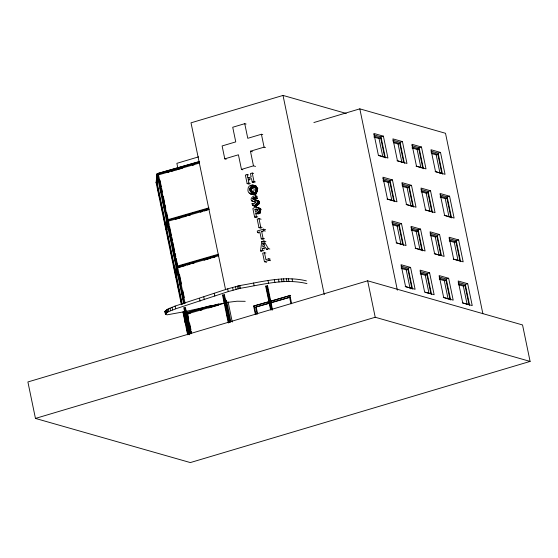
<?xml version="1.0" encoding="UTF-8"?>
<svg xmlns="http://www.w3.org/2000/svg" width="558" height="558" viewBox="0 0 558 558"><rect width="100%" height="100%" fill="white"/><g stroke="black" fill="none" stroke-linecap="round" stroke-linejoin="round"><path stroke-width="0.84" d="M252.453 205.47C255.627 206.697 259.7 202.087 256.087 200.106C252.411 200.559 252.097 197.107 255.738 197.595C256.785 192.531 246.915 199.576 253.109 201.501C257.566 200.971 254.769 205.539 252.063 203.565L252.453 205.47L254.873 206.118M256.017 189.915C257.245 183.903 247.947 183.408 248.01 189.183C246.803 195.126 256.066 195.663 256.017 189.915L257.419 190.32M257.817 216.929L256.422 216.532L255.808 213.595C262.379 212.417 258.57 204.061 252.865 208.539L254.629 217.062L256.729 217.662M199.297 161.513L157.509 173.566L184.231 303.524M209.208 209.369L167.421 221.428L167.086 220.612L167.107 219.908L208.894 207.855M218.799 255.71L177.012 267.77L176.684 266.954L176.698 266.25L218.485 254.197M252.46 186.735C254.999 187.669 254.664 193.075 251.442 192.259C248.324 190.766 250.298 184.747 253.862 187.132M263.02 243.602L263.055 242.807L264.792 246.141L262.755 246.748L263.02 243.602L264.422 243.999M265.922 241.558L263.822 240.958L261.702 241.593L260.572 250.974L262.511 250.396L262.679 248.338L265.503 247.494L266.459 249.224L267.861 249.621M157.67 174.131L157.042 174.159L158.451 173.733L157.656 173.51L156.972 174.096L156.149 182.173L156.4 183.108L157.196 183.338L157.774 177.681M157.147 174.968L156.331 183.045L157.196 183.338L157.182 182.71L156.4 183.108M157.489 175.121L157.656 173.51L158.521 173.796M157.098 181.65L157.342 179.23M167.449 223.214L166.793 229.68L165.998 229.45L165.747 228.515L166.563 220.438L166.814 221.373L166.709 220.312L168.049 220.075M166.598 228.18L166.793 229.68L165.928 229.408L166.744 221.31M176.342 267.652L175.526 275.729L176.391 276.022L177.046 269.556M185.514 315.542L184.942 321.199L185.193 322.133L185.988 322.357L186.316 319.127M185.123 322.071L185.988 322.357L185.193 322.133L185.974 321.736L185.988 322.357L185.123 322.092L185.695 316.421M184.754 311.643L167.254 314.81L165.503 314.447L164.882 311.566L167.205 309.411L175.093 306.077L227.706 288.842L239.828 285.543C261.716 281.957 284.168 275.436 306.391 280.876M157.112 173.97L157.216 175.031L158.019 175.261M156.219 182.236L157.035 183.08M165.998 229.45L166.779 229.052M177.214 267.945L176.851 266.194L177.646 266.417L176.23 266.843L176.865 266.815M176.307 266.654L175.345 274.857L175.596 275.791L176.391 276.022L176.195 274.522L182.201 304.054M175.596 275.791L176.377 275.394M185.012 321.255L185.793 320.864M306.956 283.61C284.733 278.17 262.281 284.692 240.393 288.277L228.271 291.576L175.665 308.811C172.471 310.485 167.219 310.98 165.503 314.447M157.042 174.159L157.656 173.51L158.374 173.922M183.708 303.789L156.944 174.542L199.283 162.211M181.308 304.208L156.128 182.619L156.645 182.354L165.977 227.42M346.246 113.448L283.018 95.425L191.01 122.823L225.565 289.679M246.106 124.064L244.739 123.674L232.728 127.252L235.755 141.892L222.119 145.952L224.783 158.849L226.157 159.239M262.783 134.645L261.416 134.255L247.773 138.314L244.739 123.674M198.592 156.854L176.872 163.327L177.925 168.432M313.868 122.537L359.819 108.852L445.507 133.285L482.879 313.749M157.293 174.849L158.632 174.612M224.783 158.849L238.426 154.789L241.461 169.423L242.828 169.813M255.529 166.43L253.471 165.845L250.444 151.211L264.08 147.145L265.455 147.535M241.461 169.423L253.471 165.845M248.561 174.954L247.159 174.556L245.374 175.086L247.138 183.61L249.238 184.21M253.646 173.44L252.244 173.043L250.451 173.573L251.156 176.977L247.864 177.953L247.159 174.556M373.867 134.834L381.009 136.87L383.388 136.159L387.922 158.04L378.401 155.319L373.867 133.446L383.388 136.159M374.006 137.122L379.035 138.551L380.716 138.056L384.685 157.23L378.826 155.563M250.326 183.477L248.924 183.08L248.205 179.606L251.498 178.623L252.216 182.096L254.315 182.696M247.138 183.61L248.924 183.08M252.216 182.096L254.009 181.566L255.411 181.964M392.909 140.26L400.051 142.297L402.43 141.586L406.963 163.466L397.442 160.753L392.909 138.872L402.43 141.586M393.892 142.792L398.077 143.985L399.758 143.483L403.727 162.664L397.031 160.753M166.891 221.191L168.23 220.954M411.95 145.687L419.093 147.724L421.471 147.019L426.005 168.893L416.484 166.179L411.95 144.299L421.471 147.019M412.09 147.982L417.119 149.411L418.8 148.909L422.769 168.091L416.073 166.179M430.992 151.12L438.135 153.15L440.513 152.446L445.047 174.319L435.526 171.606L430.992 149.732L440.513 152.446M431.976 153.645L436.161 154.838L437.842 154.336L441.81 173.517L435.114 171.606M254.957 209.48C257.517 207.681 258.424 212.382 255.508 212.138L254.957 209.48L257.057 210.08M254.629 217.062L256.422 216.532M261.081 219.21L258.982 218.61L257.196 219.148L258.961 227.664L261.06 228.264M382.928 178.588L390.07 180.625L392.448 179.913L396.982 201.794L387.461 199.08L382.928 177.2L392.448 179.913M383.074 180.876L388.096 182.306L389.777 181.81L393.746 200.985L387.05 199.08M258.961 227.664L260.746 227.134L262.148 227.531M265.664 229.743L263.564 229.143L257.252 231.019L257.573 232.581L258.975 232.986M401.969 184.014L409.112 186.051L411.49 185.34L416.024 207.22L406.503 204.507L401.969 182.626L411.49 185.34M402.953 186.546L407.138 187.739L408.819 187.237L412.794 206.418L406.091 204.507M257.573 232.581L259.826 231.912L261.27 238.873L263.369 239.473M264.464 238.74L263.062 238.336L261.625 231.382L263.892 230.705L265.287 231.103M261.27 238.873L263.062 238.336M421.011 189.441L428.153 191.478L430.532 190.773L435.066 212.647L425.545 209.934L421.011 188.06L430.532 190.773M176.488 267.533L177.828 267.296M421.157 191.736L426.179 193.166L427.86 192.663L431.836 211.845L425.133 209.934M266.459 249.224L268.412 248.645L269.814 249.042M440.053 194.875L447.195 196.904L449.574 196.2L454.107 218.073L444.587 215.36L440.053 193.486L449.574 196.2M440.199 197.162L445.221 198.592L446.902 198.09L450.878 217.271L444.175 215.36M265.873 253.06L264.471 252.662L262.685 253.192L264.45 261.716L266.55 262.316M270.253 259.149L268.858 258.752L265.915 259.623L264.471 252.662M264.45 261.716L269.179 260.307L270.581 260.705M391.988 222.342L399.13 224.379L401.509 223.667L406.043 245.548L396.522 242.835L391.988 220.954L401.509 223.667M392.971 224.867L397.156 226.067L398.837 225.565L402.813 244.739L396.11 242.835M411.037 227.769L418.172 229.805L420.551 229.094L425.084 250.974L415.564 248.261L411.03 226.381L420.551 229.094M411.176 230.056L416.198 231.493L417.879 230.991L421.855 250.172L415.152 248.261M430.079 233.195L437.214 235.232L439.592 234.527L444.126 256.401L434.605 253.688L430.072 231.814L439.592 234.527M430.218 235.49L435.24 236.92L436.921 236.418L440.897 255.599L434.194 253.688M185.905 312.996L187.244 312.759L186.442 312.536L187.314 312.822M186.086 313.875L187.425 313.638M449.12 238.629L456.256 240.665L458.634 239.954L463.168 261.835L453.647 259.114L449.113 237.241L458.634 239.954M449.26 240.916L454.282 242.346L455.963 241.851L459.938 261.025L453.236 259.114M255.39 314.503L253.632 306.028L290.46 295.405L270.693 301.292M253.632 306.028L269.04 301.78M257.05 313.889L255.648 307.102L268.879 303.168M270.532 302.673L290.153 297.184L271.132 302.848M255.648 307.102L269.479 303.336M401.056 266.096L408.191 268.133L410.569 267.421L415.103 289.302L405.582 286.589L401.049 264.708L410.569 267.421M367.666 280.8L27.9 381.958L35.454 418.423L190.334 462.575L530.1 361.417L522.546 324.951L367.666 280.8L375.22 317.258L530.1 361.417M401.195 268.384L406.217 269.821L407.898 269.319L411.874 288.493L410.751 288.828M420.097 271.523L427.233 273.56L429.611 272.855L434.145 294.729L424.624 292.015L420.09 270.135L429.611 272.855M420.237 273.811L425.259 275.247L426.94 274.745L430.915 293.926M439.139 276.949L446.274 278.986L448.653 278.282L453.187 300.155L443.666 297.442L439.132 275.568L448.653 278.282M439.279 279.244L444.301 280.674L445.981 280.172L449.957 299.353L443.254 297.442M458.181 282.383L465.316 284.42L467.695 283.708L472.228 305.589L462.708 302.868L458.174 280.995L467.695 283.708M458.32 284.671L463.342 286.101L465.023 285.605L468.999 304.78L462.296 302.868M35.454 418.423L375.22 317.258M199.638 161.625L157.509 173.566M199.611 163.027L157.823 175.086L157.496 174.27L158.353 174.124L185.123 303.364M167.358 172.548L169.025 172.066M171.536 171.341L174.04 170.615M175.714 170.134L182.403 168.202M192.426 165.314L194.1 164.826M167.086 220.612L208.873 208.553M175.282 219.371L181.971 217.439M183.638 216.957L186.149 216.232M188.653 215.514L190.327 215.032M200.357 212.138L202.024 211.649M204.535 210.931L207.039 210.206M176.684 266.954L218.471 254.894M179.027 267.401L185.716 265.469M187.383 264.987L189.894 264.262M192.398 263.543L194.072 263.062M204.102 260.168L210.785 258.235M212.459 257.754L214.969 257.029M210.533 305.603L186.295 312.592L186.281 313.296L218.876 303.887M186.609 314.112L224.218 303.259M226.729 302.534L228.396 302.052M186.958 314.224L190.299 313.261M200.329 310.367L201.996 309.885M208.685 307.953L218.715 305.059M186.435 311.273L224.679 302.959M227.978 302.338L237.011 301.215L245.227 301.313M157.851 175.01L157.216 175.031L156.972 174.096M165.517 311.999L164.882 311.566M156.986 183.164L157.363 183.268M374.013 136.145L380.716 138.056M393.055 141.572L399.758 143.483M412.097 146.998L418.8 148.909M431.139 152.432L437.842 154.336M383.081 179.899L389.777 181.81M402.123 185.326L408.819 187.237M421.164 190.752L427.86 192.663M440.206 196.186L446.902 198.09M250.444 151.211L252.495 151.797M247.864 177.953L249.266 178.351M248.205 179.606L249.607 180.004M392.141 223.653L398.837 225.565M411.183 229.08L417.879 230.991M430.225 234.506L436.921 236.418M449.267 239.94L455.963 241.851M252.425 184.914L256.08 185.94M254.19 185.472L255.585 185.87M254.483 185.702L255.885 186.1M254.755 185.96L256.157 186.358M255.006 186.246L256.408 186.644M250.842 185.214L252.237 185.612M255.229 186.567L256.624 186.965M255.424 186.916L256.82 187.314M255.592 187.3L257.691 187.9M251.972 186.679L254.309 187.342M255.759 187.781L257.859 188.381M251.665 186.721L254.476 187.474M251.484 186.763L252.879 187.16M251.26 186.839L252.662 187.237M251.058 186.937L252.46 187.335M255.892 188.311L257.287 188.709M250.905 187.028L252.307 187.425M250.758 187.132L252.16 187.537M250.626 187.251L252.725 187.851M250.5 187.383L251.902 187.788M255.989 188.939L257.391 189.343M250.389 187.53L251.784 187.927M250.284 187.69L251.686 188.088M250.207 187.823L251.609 188.22M256.024 189.476L257.426 189.873M250.144 187.969L252.244 188.569M250.061 188.192L252.16 188.792M249.991 188.43L251.393 188.827M249.942 188.674L251.344 189.071M255.976 190.348L257.371 190.745M249.907 188.974L251.309 189.371M255.892 190.766L257.294 191.164M249.9 189.281L251.302 189.678M255.78 191.171L257.175 191.568M249.928 189.65L251.33 190.048M249.963 189.894L251.358 190.292M255.655 191.492L257.05 191.896M250.005 190.139L252.104 190.738M255.473 191.875L256.868 192.273M250.117 190.571L252.216 191.171M255.257 192.231L256.659 192.629M250.235 190.92L251.637 191.317M250.361 191.192L252.46 191.792M255.02 192.559L256.415 192.956M250.5 191.443L252.6 192.043M250.633 191.631L252.739 192.231M250.786 191.806L252.181 192.203M254.755 192.859L256.15 193.256M250.863 191.882L252.376 192.377M251.149 192.098L253.325 192.761M251.442 192.259L253.158 192.74M254.462 193.131L256.561 193.724M254.141 193.368L256.241 193.968M253.792 193.577L255.194 193.975M253.423 193.759L255.522 194.351M253.165 193.856L255.264 194.456M252.886 193.947L254.985 194.547M249.28 193.11L250.681 193.507M252.418 194.065L253.82 194.463M249.559 193.361L250.954 193.759M252.028 194.121L253.43 194.519M250.075 193.717L253.744 194.735M250.57 193.947L252.321 194.449M255.613 195.928L257.259 196.346M255.369 195.928L256.771 196.325M255.885 197.623L257.629 198.125M255.215 197.546L257.14 197.992M254.957 197.56L257.057 198.16M254.699 197.588L256.799 198.188M254.455 197.63L257.252 198.432M254.225 197.692L256.324 198.292M253.967 197.776L256.066 198.376M253.82 197.846L255.92 198.446M253.681 197.916L255.083 198.32M253.534 198.013L255.634 198.613M253.423 198.097L255.522 198.697M253.297 198.216L255.459 198.753M253.234 198.299L255.334 198.899M253.179 198.376L255.278 198.976M253.116 198.502L254.539 198.843M253.074 198.627L254.49 198.969M253.06 198.69L254.455 199.15M253.053 198.808L254.455 199.269M253.06 198.913L254.469 199.352M253.109 199.087L254.511 199.485M253.137 199.143L254.622 199.673M255.787 200.001L257.189 200.406M253.255 199.304L258.187 200.706M253.618 199.534L255.55 200.092M256.708 200.468L258.807 201.068M256.847 200.594L258.947 201.194M256.973 200.74L258.445 201.229M257.112 200.922L258.507 201.319M257.196 201.068L258.598 201.466M257.28 201.243L259.379 201.843M257.357 201.452L259.456 202.052M257.398 201.605L259.498 202.205M257.44 201.787L258.842 202.184M257.489 202.094L258.891 202.491M257.51 202.359L258.912 202.756M251.972 200.985L253.374 201.382M252.097 201.075L253.625 201.557M254.322 201.703L256.045 202.17M257.51 202.589L258.912 202.986M252.453 201.278L254.971 201.989M257.496 202.784L258.891 203.182M257.468 202.924L258.87 203.321M257.44 203.056L259.54 203.656M156.944 174.542L157.67 176.349M257.371 203.279L259.47 203.879M257.294 203.468L258.689 203.865M257.196 203.642L258.598 204.047M257.092 203.816L258.494 204.214M257.015 203.928L258.417 204.326M256.917 204.047L258.319 204.444M256.743 204.228L258.145 204.633M256.541 204.416L257.935 204.814M256.289 204.598L257.691 204.995M252.063 203.565L253.458 203.963M256.003 204.779L257.398 205.177M255.55 205.002L257.65 205.602M255.194 205.149L256.589 205.546M254.818 205.267L256.22 205.665M254.176 205.428L256.275 206.028M253.869 205.484L256.673 206.279M253.548 205.518L255.648 206.118M253.123 205.539L255.222 206.139M257.064 207.485L260.363 208.434M256.673 207.499L258.068 207.897M258.452 207.981L260.551 208.58M258.626 208.155L260.021 208.559M258.772 208.357L260.174 208.755M258.912 208.587L261.011 209.18M259.031 208.838L261.13 209.438M259.128 209.117L260.53 209.515M259.233 209.529L260.635 209.927M259.282 209.829L260.684 210.233M256.282 209.166L257.817 209.571M255.885 209.215L257.489 209.578M259.303 210.129L260.705 210.526M255.662 209.271L257.761 209.871M259.303 210.422L260.698 210.819M259.275 210.659L260.677 211.057M259.226 210.889L260.628 211.287M259.163 211.119L260.565 211.517M259.079 211.343L260.481 211.74M258.975 211.559L260.377 211.963M258.905 211.691L260.307 212.089M258.8 211.859L260.202 212.256M156.128 182.619L156.498 182.724M258.626 212.103L260.021 212.5M258.424 212.326L260.523 212.926M258.201 212.535L259.603 212.933M257.963 212.724L260.063 213.323M257.65 212.926L259.749 213.519M257.315 213.1L258.71 213.498M257.001 213.226L258.403 213.623M256.666 213.337L258.766 213.937M255.808 213.595L257.21 213.993M401.202 267.408L407.898 269.319M420.244 272.834L426.94 274.745M439.285 278.261L445.981 280.172M458.327 283.694L465.023 285.605M261.625 231.382L263.02 231.779M261.702 241.593L263.104 241.991M263.034 243.344L264.436 243.748M405.171 286.589L411.874 288.493M425.05 292.252L430.079 293.682M262.679 248.338L264.778 248.931M262.511 250.396L263.913 250.8M260.572 250.974L261.974 251.372M156.338 183.066L157.196 183.338M176.049 274.892L176.391 276.022L175.526 275.75L176.133 277.382M165.928 229.387L166.633 229.422M166.075 229.268L166.793 229.68M175.672 275.61L176.391 276.022M185.988 322.357L185.27 321.945L185.089 321.073M157.656 173.51L157.998 174.64M167.254 219.852L167.595 220.982M263.822 240.958L268.412 248.645M165.747 228.529L166.661 230.984M438.135 153.15L442.494 174.187M447.195 196.904L451.555 217.941M456.256 240.665L460.615 261.695M465.316 284.42L469.676 305.449M436.161 154.838L439.962 173.182M445.221 198.592L449.023 216.936M454.282 242.346L458.083 260.691M463.342 286.101L467.144 304.445M419.093 147.724L423.452 168.76M428.153 191.478L432.513 212.514M437.214 235.232L441.399 255.431M446.274 278.986L450.634 300.023M417.119 149.411L420.92 167.756M426.179 193.166L429.981 211.51M435.24 236.92L439.041 255.264M444.301 280.674L448.102 299.018M400.051 142.297L404.41 163.334M409.112 186.051L413.471 207.088M418.172 229.805L422.532 250.842M427.233 273.56L431.592 294.596M398.077 143.985L401.879 162.329M407.138 187.739L410.939 206.083M416.198 231.493L420 249.838M425.259 275.247L429.06 293.592M381.009 136.87L385.369 157.9M390.07 180.625L394.429 201.661M399.13 224.379L403.49 245.415M408.191 268.133L412.55 289.17M379.035 138.551L382.837 156.903M388.096 182.306L391.897 200.657M397.156 226.067L400.958 244.411M406.217 269.821L410.018 288.165M359.819 108.852L397.366 290.174M283.018 95.425L324.275 294.631M292.043 278.874L292.608 281.609M261.416 134.255L264.08 147.145M288.346 278.742L288.911 281.476M289.881 295.238L291.632 303.712M286.338 278.749L286.91 281.483M289.546 297.009L290.955 303.789M283.471 278.833L284.036 281.567M281.448 278.958L282.02 281.692M278.456 279.223L279.028 281.957M252.244 173.043L254.009 181.566M274.32 279.704L274.885 282.439M263.564 229.143L263.892 230.705M268.858 258.752L269.179 260.307M258.982 218.61L260.746 227.134M267.973 280.597L268.538 283.331M267.533 285.717L272.464 309.544M267.136 285.982L267.659 288.535M267.003 285.654L272.109 310.332M266.068 285.856L271.007 309.683M265.671 286.121L270.602 309.941M253.569 282.997L254.141 285.731M256.248 307.277L257.656 314.056M254.211 306.196L255.969 314.67M239.828 285.543L240.393 288.277M238.712 285.766L239.284 288.5M237.499 286.052L238.064 288.786M235.497 286.554L236.062 289.288M232.546 287.377L233.111 290.111M227.706 288.842L228.271 291.576M228.208 302.443L232.268 322.029M226.457 300.148L230.873 321.624M225.648 300.211L230.224 322.336M224.351 294.624L229.994 321.854M223.96 294.512L229.777 322.594M223.033 294.68L228.668 321.91M223.765 299.318L224.644 303.573M227.113 315.486L227.992 319.741M222.496 294.952L228.306 323.033M214.251 293.299L214.816 296.033M203.782 296.968L204.354 299.709M199.52 298.397L200.085 301.139M159.958 180.178L161.367 186.979M161.722 188.681L162.427 192.085M163.306 196.332L164.715 203.14M165.063 204.835L165.768 208.239M166.654 212.493L168.063 219.294M168.411 220.996L169.116 224.393M169.472 226.095L171.404 235.448M171.759 237.15L172.464 240.554M172.813 242.249L174.752 251.602M175.1 253.304L175.805 256.708M176.161 258.41L177.57 265.21M179.509 274.564L181.441 283.917M182.85 290.718L184.259 297.519M187.607 313.68L188.66 318.778M189.546 323.033L190.955 329.834M191.303 331.536L191.659 333.231M186.707 311.022L191.282 333.126M186.609 312.787L186.791 313.659M185.368 307.249L190.857 333.83M188.276 323.082L189.162 327.33M160.132 188.255L161.011 192.503M162.95 201.856L164.359 208.657M166.298 218.011L167.707 224.818M169.639 234.172L171.048 240.972M172.987 250.326L174.396 257.126M174.745 258.828L175.449 262.232M176.335 266.48L177.214 270.735M178.093 274.982L178.797 278.386M179.676 282.634L180.562 286.889M181.441 291.137L182.145 294.54M183.024 298.795L183.903 303.043M184.545 307.319L190.006 333.698M183.749 307.584L189.385 334.807M157.014 182.459L165.998 225.823M166.528 228.375L175.505 271.739M183.784 311.706L184.838 316.811M185.723 321.059L188.534 334.667M185.64 321.234L185.821 322.106M166.333 229.122L175.484 273.336M175.84 275.038L182.006 304.801M183.415 311.601L188.165 334.556M157.377 186.979L159.316 196.325M160.725 203.133L162.657 212.486M164.066 219.287L165.475 226.088M167.414 235.441L168.823 242.242M170.762 251.595L172.171 258.403M174.103 267.756L175.512 274.557M177.451 283.91L178.86 290.711M180.269 297.512L181.678 304.319M183.617 313.673L185.549 323.026M186.958 329.827L187.844 334.075M182.891 311.866L187.648 334.821M175.093 306.077L175.665 308.811M172.004 307.221L172.568 309.955M169.96 308.058L170.525 310.792M168.202 308.881L168.767 311.615M167.205 309.411L167.77 312.145M166.361 309.934L166.926 312.675M165.684 310.45L166.249 313.184M165.412 310.701L165.977 313.436M165.001 311.197L165.628 314.566"/></g></svg>
